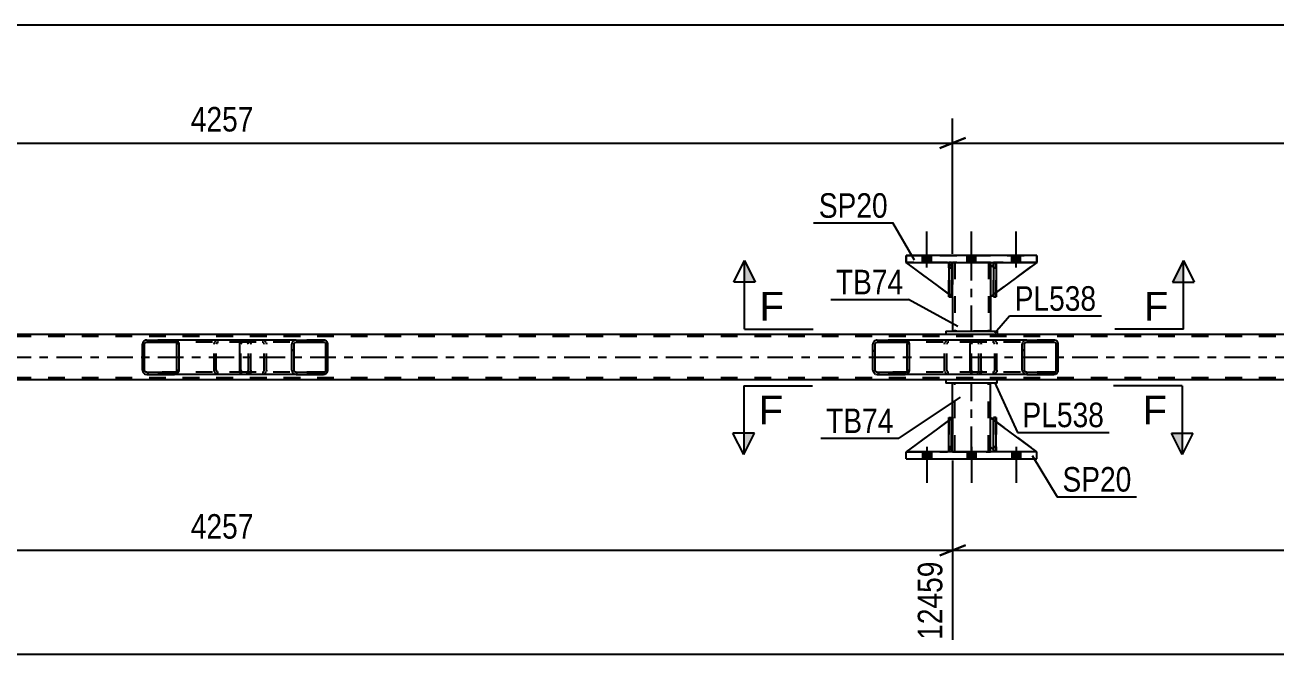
# Model space of a CAD drawing. Header units: millimetres. Extents: x 0 to 1766, y 0 to 560.
# Drawn here: x 1475.1 to 1620.8, y 156.7 to 230 of the extents above; entities that cross this region are included whole.
import ezdxf

# ---------------------------------------------------------------- set-up
doc = ezdxf.new("R2010")
doc.units = ezdxf.units.MM
doc.linetypes.add('DXK_LINE_DOT2', pattern=[3.9198, 1.9599, -1.9599])
doc.linetypes.add('DXK_LINE_DOT3', pattern=[5.9187, 2.979, -0.9799, 0.9799, -0.9799])
doc.styles.add('Arial', font='ARIAL.TTF', dxfattribs={"height": 0.2})
doc.styles.add('Arial Narrow', font='ARIALN.TTF', dxfattribs={"height": 0.2})

# ---------------------------------------------------------------- blocks, each defined once
blk = doc.blocks.new('Part-814172123-2968 - 2859')
at = {"color": 2, "linetype": 'Continuous'}
for p, q in [((1587.96, 180.22), (1587.96, 184.22)), ((1587.96, 184.22), (1588.28, 184.22)), ((1588.28, 180.22), (1588.28, 184.22)), ((1587.96, 180.22), (1587.96, 180.22)), ((1588.28, 180.22), (1587.96, 180.22))]:
    blk.add_line(p, q, dxfattribs=at)
at = {"color": 7, "linetype": 'DXK_LINE_DOT2'}
for p, q in [((1587.96, 184.22), (1587.96, 180.82)), ((1588.28, 180.82), (1588.28, 184.22)), ((1587.96, 180.82), (1587.96, 180.22)), ((1587.96, 180.82), (1588.28, 180.82)), ((1588.28, 180.22), (1588.28, 180.82)), ((1588.28, 180.22), (1588.28, 180.22))]:
    blk.add_line(p, q, dxfattribs=at)
blk = doc.blocks.new('Part-814172123-2977 - 2859')
at = {"color": 7, "linetype": 'DXK_LINE_DOT2'}
for p, q in [((1587.6, 180.82), (1587.6, 184.22)), ((1587.6, 184.22), (1593, 180.22)), ((1588.2, 180.22), (1587.6, 180.82)), ((1593, 180.22), (1588.2, 180.22))]:
    blk.add_line(p, q, dxfattribs=at)
blk = doc.blocks.new('Bolt-814172123-2898 - 2859')
at = {"linetype": 'Continuous'}
for points in [[(1580.72, 180.22), (1579.68, 180.22), (1579.68, 179.42), (1580.72, 179.42)], [(1580.72, 180.22), (1579.68, 180.22), (1579.68, 179.42), (1580.72, 179.42)], [(1580.72, 180.22), (1579.68, 180.22), (1579.68, 179.42), (1580.72, 179.42)], [(1585.92, 180.22), (1584.88, 180.22), (1584.88, 179.42), (1585.92, 179.42)], [(1585.92, 180.22), (1584.88, 180.22), (1584.88, 179.42), (1585.92, 179.42)], [(1591.12, 180.22), (1590.08, 180.22), (1590.08, 179.42), (1591.12, 179.42)], [(1591.12, 180.22), (1590.08, 180.22), (1590.08, 179.42), (1591.12, 179.42)], [(1591.12, 180.22), (1590.08, 180.22), (1590.08, 179.42), (1591.12, 179.42)]]:
    blk.add_hatch(color=1, dxfattribs=at).paths.add_polyline_path(points)
at = {"color": 1, "linetype": 'Continuous'}
for p, q in [((1580.2, 180.82), (1580.2, 176.62)), ((1580.2, 180.82), (1580.2, 176.62)), ((1580.2, 180.82), (1580.2, 176.62)), ((1585.4, 180.82), (1585.4, 176.62)), ((1585.4, 180.82), (1585.4, 176.62)), ((1590.6, 180.82), (1590.6, 176.62)), ((1590.6, 180.82), (1590.6, 176.62)), ((1590.6, 180.82), (1590.6, 176.62)), ((1579.68, 180.22), (1579.68, 179.42)), ((1579.68, 180.22), (1579.68, 179.42)), ((1579.68, 180.22), (1579.68, 179.42)), ((1580.72, 180.22), (1580.72, 179.42)), ((1580.72, 180.22), (1580.72, 179.42)), ((1580.72, 180.22), (1580.72, 179.42)), ((1584.88, 180.22), (1584.88, 179.42)), ((1584.88, 180.22), (1584.88, 179.42)), ((1585.92, 180.22), (1585.92, 179.42)), ((1585.92, 180.22), (1585.92, 179.42)), ((1590.08, 180.22), (1590.08, 179.42)), ((1590.08, 180.22), (1590.08, 179.42)), ((1590.08, 180.22), (1590.08, 179.42)), ((1591.12, 180.22), (1591.12, 179.42)), ((1591.12, 180.22), (1591.12, 179.42)), ((1591.12, 180.22), (1591.12, 179.42))]:
    blk.add_line(p, q, dxfattribs=at)
blk = doc.blocks.new('Bolt-814172123-2899 - 2859')
at = {"linetype": 'Continuous'}
for points in [[(1579.68, 202.31), (1580.72, 202.31), (1580.72, 203.11), (1579.68, 203.11)], [(1579.68, 202.31), (1580.72, 202.31), (1580.72, 203.11), (1579.68, 203.11)], [(1579.68, 202.31), (1580.72, 202.31), (1580.72, 203.11), (1579.68, 203.11)], [(1584.88, 202.31), (1585.92, 202.31), (1585.92, 203.11), (1584.88, 203.11)], [(1584.88, 202.31), (1585.92, 202.31), (1585.92, 203.11), (1584.88, 203.11)], [(1590.08, 202.31), (1591.12, 202.31), (1591.12, 203.11), (1590.08, 203.11)], [(1590.08, 202.31), (1591.12, 202.31), (1591.12, 203.11), (1590.08, 203.11)], [(1590.08, 202.31), (1591.12, 202.31), (1591.12, 203.11), (1590.08, 203.11)]]:
    blk.add_hatch(color=1, dxfattribs=at).paths.add_polyline_path(points)
at = {"color": 1, "linetype": 'Continuous'}
for p, q in [((1580.2, 201.71), (1580.2, 205.91)), ((1580.2, 201.71), (1580.2, 205.91)), ((1580.2, 201.71), (1580.2, 205.91)), ((1585.4, 201.71), (1585.4, 205.91)), ((1585.4, 201.71), (1585.4, 205.91)), ((1590.6, 201.71), (1590.6, 205.91)), ((1590.6, 201.71), (1590.6, 205.91)), ((1590.6, 201.71), (1590.6, 205.91)), ((1579.68, 202.31), (1579.68, 203.11)), ((1579.68, 202.31), (1579.68, 203.11)), ((1579.68, 202.31), (1579.68, 203.11)), ((1580.72, 202.31), (1580.72, 203.11)), ((1580.72, 202.31), (1580.72, 203.11)), ((1580.72, 202.31), (1580.72, 203.11)), ((1584.88, 202.31), (1584.88, 203.11)), ((1584.88, 202.31), (1584.88, 203.11)), ((1585.92, 202.31), (1585.92, 203.11)), ((1585.92, 202.31), (1585.92, 203.11)), ((1590.08, 202.31), (1590.08, 203.11)), ((1590.08, 202.31), (1590.08, 203.11)), ((1590.08, 202.31), (1590.08, 203.11)), ((1591.12, 202.31), (1591.12, 203.11)), ((1591.12, 202.31), (1591.12, 203.11)), ((1591.12, 202.31), (1591.12, 203.11))]:
    blk.add_line(p, q, dxfattribs=at)
blk = doc.blocks.new('Part-814172123-2994 - 2859')
at = {"color": 7, "linetype": 'DXK_LINE_DOT2'}
for p, q in [((1587.96, 201.7), (1587.96, 202.3)), ((1587.96, 202.3), (1587.96, 202.3)), ((1587.96, 202.3), (1587.96, 198.3)), ((1588.28, 202.3), (1587.96, 202.3)), ((1587.96, 198.3), (1587.96, 201.7)), ((1587.96, 201.7), (1588.28, 201.7)), ((1588.28, 201.7), (1588.28, 202.3)), ((1588.28, 198.3), (1588.28, 202.3)), ((1588.28, 201.7), (1588.28, 198.3)), ((1587.96, 198.3), (1588.28, 198.3))]:
    blk.add_line(p, q, dxfattribs=at)
blk = doc.blocks.new('Part-814172123-2999 - 2859')
at = {"color": 7, "linetype": 'DXK_LINE_DOT2'}
for p, q in [((1577.8, 202.3), (1582.6, 202.31)), ((1583.2, 198.31), (1577.8, 202.3)), ((1582.6, 202.31), (1583.2, 201.71)), ((1583.2, 201.71), (1582.6, 202.31)), ((1583.2, 201.71), (1583.2, 198.31)), ((1583.2, 201.71), (1583.2, 201.71)), ((1583.2, 201.71), (1583.2, 198.31))]:
    blk.add_line(p, q, dxfattribs=at)
blk = doc.blocks.new('Part-814172123-3009 - 2859')
at = {"color": 7, "linetype": 'DXK_LINE_DOT2'}
for p, q in [((1582.76, 184.22), (1583.08, 184.22)), ((1582.76, 180.82), (1582.76, 184.22)), ((1582.76, 184.22), (1582.76, 180.22)), ((1583.08, 184.22), (1583.08, 180.82)), ((1583.08, 180.22), (1583.08, 184.13)), ((1583.08, 180.82), (1582.76, 180.82)), ((1582.76, 180.22), (1582.76, 180.82)), ((1583.08, 180.82), (1583.08, 180.22)), ((1583.08, 180.22), (1582.76, 180.22)), ((1583.08, 180.22), (1583.08, 180.22))]:
    blk.add_line(p, q, dxfattribs=at)
blk = doc.blocks.new('Part-814172123-2948 - 2859')
at = {"color": 2, "linetype": 'Continuous'}
for p, q in [((1587.6, 180.82), (1587.6, 184.22)), ((1587.96, 183.96), (1587.6, 184.22)), ((1593, 180.22), (1588.28, 183.73)), ((1587.96, 180.47), (1587.6, 180.82))]:
    blk.add_line(p, q, dxfattribs=at)
at = {"color": 7, "linetype": 'DXK_LINE_DOT2'}
for p, q in [((1588.28, 183.73), (1587.96, 183.96)), ((1588.2, 180.22), (1587.96, 180.47)), ((1593, 180.22), (1588.2, 180.22)), ((1593, 180.22), (1593, 180.22)), ((1593, 180.22), (1593, 180.22))]:
    blk.add_line(p, q, dxfattribs=at)
blk = doc.blocks.new('Part-814172123-2953 - 2859')
at = {"color": 2, "linetype": 'Continuous'}
for p, q in [((1577.8, 179.42), (1577.8, 180.22)), ((1593, 180.22), (1577.8, 180.22)), ((1577.8, 179.42), (1593, 179.42)), ((1593, 179.42), (1593, 180.22))]:
    blk.add_line(p, q, dxfattribs=at)
at = {"color": 7, "linetype": 'DXK_LINE_DOT2'}
for p, q in [((1577.8, 179.42), (1577.8, 180.22)), ((1593, 179.42), (1593, 180.22))]:
    blk.add_line(p, q, dxfattribs=at)
blk = doc.blocks.new('Part-814172123-2958 - 2859')
at = {"color": 2, "linetype": 'Continuous'}
for p, q in [((1593, 203.11), (1577.8, 203.11)), ((1577.8, 203.11), (1577.8, 202.31)), ((1577.8, 203.11), (1577.8, 203.11)), ((1593, 202.31), (1593, 203.11)), ((1593, 203.11), (1593, 203.11)), ((1577.8, 202.31), (1593, 202.31)), ((1577.8, 202.31), (1577.8, 202.31)), ((1593, 202.31), (1593, 202.31))]:
    blk.add_line(p, q, dxfattribs=at)
at = {"color": 7, "linetype": 'DXK_LINE_DOT2'}
for p, q in [((1577.8, 203.11), (1593, 203.11)), ((1577.8, 202.31), (1577.8, 203.11)), ((1593, 203.11), (1593, 202.31)), ((1577.8, 202.31), (1593, 202.31))]:
    blk.add_line(p, q, dxfattribs=at)
blk = doc.blocks.new('Part-814172123-2965 - 2859')
at = {"color": 2, "linetype": 'Continuous'}
for p, q in [((1679.65, 193.9), (1105.87, 193.9)), ((1582.4, 188.62), (1418.13, 188.62)), ((1679.65, 188.62), (1588.4, 188.62))]:
    blk.add_line(p, q, dxfattribs=at)
at = {"color": 7, "linetype": 'DXK_LINE_DOT2'}
for p, q in [((1679.65, 193.66), (1105.87, 193.66)), ((1679.65, 188.86), (1105.87, 188.86)), ((1588.4, 188.62), (1582.4, 188.62))]:
    blk.add_line(p, q, dxfattribs=at)
at = {"color": 7, "linetype": 'DXK_LINE_DOT3'}
blk.add_line((1105.87, 191.26), (1679.65, 191.26), dxfattribs=at)
blk = doc.blocks.new('Part-814172123-2966 - 2859')
at = {"color": 7, "linetype": 'DXK_LINE_DOT2'}
for p, q in [((1588.28, 184.22), (1587.96, 184.22)), ((1587.96, 180.82), (1587.96, 184.22)), ((1587.96, 184.22), (1587.96, 180.22)), ((1588.28, 184.22), (1588.28, 180.82)), ((1588.28, 180.22), (1588.28, 184.22)), ((1588.28, 180.82), (1587.96, 180.82)), ((1587.96, 180.22), (1587.96, 180.82)), ((1588.28, 180.82), (1588.28, 180.22)), ((1588.28, 180.22), (1587.96, 180.22)), ((1588.28, 180.22), (1588.28, 180.22))]:
    blk.add_line(p, q, dxfattribs=at)
blk = doc.blocks.new('Part-814172123-2967 - 2859')
at = {"color": 2, "linetype": 'Continuous'}
for p, q in [((1582.76, 180.22), (1582.76, 184.22)), ((1582.76, 184.22), (1583.08, 184.22)), ((1583.08, 180.22), (1583.08, 184.22)), ((1582.76, 180.22), (1582.76, 180.22)), ((1583.08, 180.22), (1582.76, 180.22))]:
    blk.add_line(p, q, dxfattribs=at)
at = {"color": 7, "linetype": 'DXK_LINE_DOT2'}
for p, q in [((1582.76, 184.22), (1582.76, 180.82)), ((1583.08, 180.82), (1583.08, 184.22)), ((1582.76, 180.82), (1582.76, 180.22)), ((1582.76, 180.82), (1583.08, 180.82)), ((1583.08, 180.22), (1583.08, 180.82)), ((1583.08, 180.22), (1583.08, 180.22))]:
    blk.add_line(p, q, dxfattribs=at)
blk = doc.blocks.new('Part-814172123-2971 - 2859')
at = {"color": 7, "linetype": 'DXK_LINE_DOT2'}
for p, q in [((1583.2, 184.22), (1577.8, 180.22)), ((1583.2, 180.82), (1583.2, 184.22)), ((1583.2, 184.22), (1583.2, 180.82)), ((1582.6, 180.22), (1583.2, 180.82)), ((1583.2, 180.82), (1582.6, 180.22)), ((1583.2, 180.82), (1583.2, 180.82)), ((1577.8, 180.22), (1582.6, 180.22))]:
    blk.add_line(p, q, dxfattribs=at)
blk = doc.blocks.new('Part-814172123-2974 - 2859')
at = {"color": 2, "linetype": 'Continuous'}
for p, q in [((1582.76, 183.89), (1577.8, 180.22)), ((1583.2, 184.22), (1583.08, 184.13)), ((1583.2, 180.82), (1583.2, 184.22)), ((1583.2, 180.82), (1583.08, 180.7)), ((1583.2, 180.82), (1583.2, 180.82)), ((1582.76, 180.38), (1582.6, 180.22))]:
    blk.add_line(p, q, dxfattribs=at)
at = {"color": 7, "linetype": 'DXK_LINE_DOT2'}
for p, q in [((1583.08, 184.13), (1582.76, 183.89)), ((1583.2, 180.82), (1583.2, 184.22)), ((1583.2, 180.82), (1582.6, 180.22)), ((1583.08, 180.7), (1582.76, 180.38)), ((1577.8, 180.22), (1582.6, 180.22))]:
    blk.add_line(p, q, dxfattribs=at)
blk = doc.blocks.new('Part-814172123-2982 - 2859')
at = {"color": 2, "linetype": 'Continuous'}
for p, q in [((1582.4, 194.3), (1588.4, 194.3)), ((1582.4, 194.3), (1582.4, 193.9)), ((1588.4, 193.9), (1582.4, 193.9)), ((1588.4, 194.3), (1588.4, 193.9))]:
    blk.add_line(p, q, dxfattribs=at)
blk = doc.blocks.new('Part-814172123-2987 - 2859')
at = {"color": 2, "linetype": 'Continuous'}
for p, q in [((1588.4, 188.62), (1582.4, 188.62)), ((1582.4, 188.62), (1582.4, 188.22)), ((1588.4, 188.22), (1582.4, 188.22)), ((1588.4, 188.22), (1588.4, 188.62))]:
    blk.add_line(p, q, dxfattribs=at)
blk = doc.blocks.new('Part-814172123-2992 - 2859')
at = {"color": 2, "linetype": 'Continuous'}
for p, q in [((1583.2, 184.22), (1583.2, 188.22)), ((1587.6, 184.22), (1587.6, 188.22)), ((1583.2, 180.22), (1583.2, 180.82)), ((1587.6, 180.22), (1587.6, 180.82))]:
    blk.add_line(p, q, dxfattribs=at)
at = {"color": 7, "linetype": 'DXK_LINE_DOT2'}
for p, q in [((1587.6, 188.22), (1583.2, 188.22)), ((1583.44, 180.22), (1583.44, 188.22)), ((1587.36, 180.22), (1587.36, 188.22)), ((1583.2, 180.82), (1583.2, 184.22)), ((1587.6, 180.82), (1587.6, 184.22)), ((1583.2, 180.22), (1587.6, 180.22))]:
    blk.add_line(p, q, dxfattribs=at)
at = {"color": 7, "linetype": 'DXK_LINE_DOT3'}
blk.add_line((1585.4, 180.22), (1585.4, 188.22), dxfattribs=at)
blk = doc.blocks.new('Part-814172123-2993 - 2859')
at = {"color": 7, "linetype": 'DXK_LINE_DOT2'}
for p, q in [((1582.76, 201.7), (1582.76, 202.3)), ((1582.76, 202.3), (1582.76, 202.3)), ((1582.76, 202.3), (1582.76, 198.3)), ((1583.08, 202.3), (1582.76, 202.3)), ((1582.76, 198.3), (1582.76, 201.7)), ((1582.76, 201.7), (1583.08, 201.7)), ((1583.08, 201.7), (1583.08, 202.3)), ((1583.08, 198.3), (1583.08, 202.3)), ((1583.08, 201.7), (1583.08, 198.3)), ((1582.76, 198.3), (1583.08, 198.3))]:
    blk.add_line(p, q, dxfattribs=at)
blk = doc.blocks.new('Part-814172123-2995 - 2859')
at = {"color": 2, "linetype": 'Continuous'}
for p, q in [((1583.08, 202.3), (1582.76, 202.3)), ((1582.76, 202.3), (1582.76, 198.3)), ((1583.08, 202.3), (1583.08, 202.3)), ((1583.08, 202.3), (1583.08, 198.3)), ((1583.08, 198.3), (1582.76, 198.3))]:
    blk.add_line(p, q, dxfattribs=at)
at = {"color": 7, "linetype": 'DXK_LINE_DOT2'}
for p, q in [((1582.76, 201.7), (1582.76, 202.3)), ((1583.08, 201.7), (1582.76, 201.7)), ((1582.76, 201.7), (1582.76, 198.3)), ((1583.08, 201.7), (1583.08, 202.3)), ((1583.08, 202.3), (1583.08, 202.3)), ((1583.08, 198.3), (1583.08, 201.7))]:
    blk.add_line(p, q, dxfattribs=at)
blk = doc.blocks.new('Part-814172123-2996 - 2859')
at = {"color": 2, "linetype": 'Continuous'}
for p, q in [((1588.28, 202.3), (1587.96, 202.3)), ((1587.96, 202.3), (1587.96, 198.3)), ((1588.28, 202.3), (1588.28, 202.3)), ((1588.28, 202.3), (1588.28, 198.3)), ((1588.28, 198.3), (1587.96, 198.3))]:
    blk.add_line(p, q, dxfattribs=at)
at = {"color": 7, "linetype": 'DXK_LINE_DOT2'}
for p, q in [((1587.96, 201.7), (1587.96, 202.3)), ((1588.28, 201.7), (1587.96, 201.7)), ((1587.96, 201.7), (1587.96, 198.3)), ((1588.28, 201.7), (1588.28, 202.3)), ((1588.28, 202.3), (1588.28, 202.3)), ((1588.28, 198.3), (1588.28, 201.7))]:
    blk.add_line(p, q, dxfattribs=at)
blk = doc.blocks.new('Part-814172123-3002 - 2859')
at = {"color": 7, "linetype": 'DXK_LINE_DOT2'}
for p, q in [((1582.6, 202.31), (1577.8, 202.3)), ((1582.6, 202.31), (1583.2, 201.71)), ((1583.08, 201.83), (1582.76, 202.15)), ((1583.2, 201.71), (1583.2, 198.31)), ((1583.08, 198.4), (1582.76, 198.64))]:
    blk.add_line(p, q, dxfattribs=at)
at = {"color": 2, "linetype": 'Continuous'}
for p, q in [((1582.76, 198.64), (1577.8, 202.3)), ((1582.76, 202.15), (1582.6, 202.31)), ((1583.2, 201.71), (1583.08, 201.83)), ((1583.2, 201.71), (1583.2, 201.71)), ((1583.2, 198.31), (1583.2, 201.71)), ((1583.08, 198.4), (1583.2, 198.31)), ((1583.2, 198.31), (1583.2, 198.31))]:
    blk.add_line(p, q, dxfattribs=at)
blk = doc.blocks.new('Part-814172123-3005 - 2859')
at = {"color": 7, "linetype": 'DXK_LINE_DOT2'}
for p, q in [((1588.2, 202.31), (1587.6, 201.71)), ((1587.6, 198.31), (1593, 202.31)), ((1587.6, 201.71), (1587.6, 198.31)), ((1593, 202.31), (1588.2, 202.31))]:
    blk.add_line(p, q, dxfattribs=at)
blk = doc.blocks.new('Part-814172123-3008 - 2859')
at = {"color": 2, "linetype": 'Continuous'}
for p, q in [((1587.96, 202.06), (1587.6, 201.71)), ((1587.6, 201.71), (1587.6, 198.31)), ((1593, 202.31), (1588.28, 198.8)), ((1587.96, 198.57), (1587.6, 198.31))]:
    blk.add_line(p, q, dxfattribs=at)
at = {"color": 7, "linetype": 'DXK_LINE_DOT2'}
for p, q in [((1588.2, 202.31), (1587.96, 202.06)), ((1593, 202.31), (1588.2, 202.31)), ((1588.28, 198.8), (1587.96, 198.57))]:
    blk.add_line(p, q, dxfattribs=at)
blk = doc.blocks.new('Part-814172123-3042 - 2859')
at = {"linetype": 'Continuous'}
h = blk.add_hatch(dxfattribs=at)
h.set_pattern_fill('', scale=0.7, style=0, pattern_type=0)
h.set_pattern_definition([(45, (1595.4761, 192.9664), (-1.57154, 1.57154), [])])
h.paths.add_polyline_path([(1595.51, 192.78), (1595.48, 192.97), (1595.37, 193.12), (1595.2, 193.23), (1595.01, 193.26), (1591.83, 193.26), (1591.63, 193.23), (1591.47, 193.12), (1591.36, 192.97), (1591.32, 192.78), (1591.32, 189.74), (1591.36, 189.56), (1591.47, 189.4), (1591.63, 189.3), (1591.83, 189.26), (1595.01, 189.26), (1595.2, 189.3), (1595.37, 189.4), (1595.48, 189.56), (1595.51, 189.74)])
h.paths.add_polyline_path([(1595.24, 189.65), (1595.19, 189.57), (1595.11, 189.52), (1595.01, 189.5), (1591.83, 189.5), (1591.73, 189.52), (1591.65, 189.57), (1591.6, 189.65), (1591.58, 189.74), (1591.58, 192.78), (1591.6, 192.87), (1591.65, 192.95), (1591.73, 193), (1591.83, 193.02), (1595.01, 193.02), (1595.11, 193), (1595.19, 192.95), (1595.24, 192.87), (1595.26, 192.78), (1595.26, 189.74)])
at = {"color": 2, "linetype": 'Continuous'}
for p, q in [((1585.26, 192.78), (1585.28, 192.97)), ((1585.26, 189.74), (1585.26, 192.78)), ((1585.28, 192.97), (1585.34, 193.12)), ((1585.34, 193.12), (1585.42, 193.23)), ((1585.42, 193.23), (1585.53, 193.26)), ((1591.83, 193.26), (1585.53, 193.26)), ((1591.36, 192.97), (1591.32, 192.78)), ((1591.32, 189.74), (1591.32, 192.78)), ((1591.58, 192.78), (1591.6, 192.87)), ((1591.58, 189.74), (1591.58, 192.78)), ((1591.6, 192.87), (1591.65, 192.95)), ((1591.83, 193.26), (1591.63, 193.23)), ((1591.65, 192.95), (1591.73, 193)), ((1591.73, 193), (1591.83, 193.02)), ((1591.83, 193.26), (1595.01, 193.26)), ((1591.83, 193.02), (1595.01, 193.02)), ((1595.2, 193.23), (1595.01, 193.26)), ((1595.01, 193.02), (1595.11, 193)), ((1595.11, 193), (1595.19, 192.95)), ((1595.19, 192.95), (1595.24, 192.87)), ((1595.24, 192.87), (1595.26, 192.78)), ((1595.26, 189.74), (1595.26, 192.78)), ((1595.51, 192.78), (1595.48, 192.97)), ((1595.51, 189.74), (1595.51, 192.78)), ((1585.28, 189.56), (1585.26, 189.74)), ((1585.34, 189.4), (1585.28, 189.56)), ((1585.42, 189.3), (1585.34, 189.4)), ((1591.32, 189.74), (1591.36, 189.56)), ((1591.6, 189.65), (1591.58, 189.74)), ((1591.65, 189.57), (1591.6, 189.65)), ((1591.73, 189.52), (1591.65, 189.57)), ((1591.83, 189.5), (1591.73, 189.52)), ((1591.83, 189.5), (1595.01, 189.5)), ((1595.11, 189.52), (1595.01, 189.5)), ((1595.19, 189.57), (1595.11, 189.52)), ((1595.24, 189.65), (1595.19, 189.57)), ((1595.26, 189.74), (1595.24, 189.65)), ((1595.48, 189.56), (1595.51, 189.74)), ((1585.53, 189.26), (1585.42, 189.3)), ((1591.83, 189.26), (1585.53, 189.26)), ((1591.63, 189.3), (1591.83, 189.26)), ((1591.83, 189.26), (1595.01, 189.26)), ((1595.01, 189.26), (1595.2, 189.3))]:
    blk.add_line(p, q, dxfattribs=at)
at = {"color": 7, "linetype": 'DXK_LINE_DOT2'}
for p, q in [((1585.4, 192.87), (1585.39, 192.78)), ((1585.39, 189.74), (1585.39, 192.78)), ((1585.43, 192.95), (1585.4, 192.87)), ((1585.48, 193), (1585.43, 192.95)), ((1585.53, 193.02), (1585.48, 193)), ((1595.01, 193.02), (1585.53, 193.02)), ((1586.52, 193.02), (1586.52, 193.26)), ((1587.86, 193.26), (1588.05, 193.23)), ((1587.96, 193), (1587.86, 193.02)), ((1588.04, 192.95), (1587.96, 193)), ((1588.09, 192.87), (1588.04, 192.95)), ((1588.11, 192.78), (1588.09, 192.87)), ((1588.11, 189.74), (1588.11, 192.78)), ((1588.33, 192.97), (1588.36, 192.78)), ((1588.36, 189.74), (1588.36, 192.78)), ((1595.01, 193.26), (1591.83, 193.26)), ((1585.39, 189.74), (1585.4, 189.65)), ((1585.4, 189.65), (1585.43, 189.57)), ((1585.43, 189.57), (1585.48, 189.52)), ((1585.48, 189.52), (1585.53, 189.5)), ((1595.01, 189.5), (1585.53, 189.5)), ((1586.52, 189.26), (1586.52, 189.5)), ((1587.86, 189.5), (1587.96, 189.52)), ((1587.96, 189.52), (1588.04, 189.57)), ((1588.04, 189.57), (1588.09, 189.65)), ((1588.09, 189.65), (1588.11, 189.74)), ((1588.36, 189.74), (1588.33, 189.56)), ((1588.05, 189.3), (1587.86, 189.26)), ((1595.01, 189.26), (1591.83, 189.26))]:
    blk.add_line(p, q, dxfattribs=at)
for centre, start, end in [((1587.88, 192.77), 23.8494, 68.8059), ((1587.88, 189.76), 291.1941, 336.1506)]:
    blk.add_arc(centre, 0.492, start, end, dxfattribs=at)
at = {"color": 2, "linetype": 'Continuous'}
for centre, start, end in [((1591.81, 192.77), 111.1941, 156.1506), ((1595.03, 192.77), 23.8494, 68.8059), ((1591.81, 189.76), 203.8494, 248.8059), ((1595.03, 189.76), 291.1941, 336.1506)]:
    blk.add_arc(centre, 0.492, start, end, dxfattribs=at)
blk = doc.blocks.new('Part-814172123-3071 - 2859')
at = {"linetype": 'Continuous'}
h = blk.add_hatch(dxfattribs=at)
h.set_pattern_fill('', scale=0.7, style=0, pattern_type=0)
h.set_pattern_definition([(45, (1578.1311, 192.9664), (-1.57154, 1.57154), [])])
h.paths.add_polyline_path([(1578.17, 192.78), (1578.13, 192.97), (1578.02, 193.12), (1577.85, 193.23), (1577.66, 193.26), (1574.42, 193.26), (1574.23, 193.23), (1574.06, 193.12), (1573.95, 192.97), (1573.91, 192.78), (1573.91, 189.74), (1573.95, 189.56), (1574.06, 189.4), (1574.23, 189.3), (1574.42, 189.26), (1577.66, 189.26), (1577.85, 189.3), (1578.02, 189.4), (1578.13, 189.56), (1578.17, 189.74)])
h.paths.add_polyline_path([(1577.9, 189.65), (1577.84, 189.57), (1577.76, 189.52), (1577.66, 189.5), (1574.42, 189.5), (1574.33, 189.52), (1574.24, 189.57), (1574.19, 189.65), (1574.17, 189.74), (1574.17, 192.78), (1574.19, 192.87), (1574.24, 192.95), (1574.33, 193), (1574.42, 193.02), (1577.66, 193.02), (1577.76, 193), (1577.84, 192.95), (1577.9, 192.87), (1577.91, 192.78), (1577.91, 189.74)])
at = {"color": 2, "linetype": 'Continuous'}
for p, q in [((1573.95, 192.97), (1573.91, 192.78)), ((1573.91, 189.74), (1573.91, 192.78)), ((1574.17, 192.78), (1574.19, 192.87)), ((1574.17, 189.74), (1574.17, 192.78)), ((1574.19, 192.87), (1574.24, 192.95)), ((1574.42, 193.26), (1574.23, 193.23)), ((1574.24, 192.95), (1574.33, 193)), ((1574.33, 193), (1574.42, 193.02)), ((1574.42, 193.26), (1577.66, 193.26)), ((1574.42, 193.02), (1577.66, 193.02)), ((1585.53, 193.26), (1577.66, 193.26)), ((1577.85, 193.23), (1577.66, 193.26)), ((1577.66, 193.02), (1577.76, 193)), ((1577.76, 193), (1577.84, 192.95)), ((1577.84, 192.95), (1577.9, 192.87)), ((1577.9, 192.87), (1577.91, 192.78)), ((1577.91, 189.74), (1577.91, 192.78)), ((1578.17, 192.78), (1578.13, 192.97)), ((1578.17, 189.74), (1578.17, 192.78)), ((1573.91, 189.74), (1573.95, 189.56)), ((1574.19, 189.65), (1574.17, 189.74)), ((1574.24, 189.57), (1574.19, 189.65)), ((1574.33, 189.52), (1574.24, 189.57)), ((1574.42, 189.5), (1574.33, 189.52)), ((1574.42, 189.5), (1577.66, 189.5)), ((1577.76, 189.52), (1577.66, 189.5)), ((1577.84, 189.57), (1577.76, 189.52)), ((1577.9, 189.65), (1577.84, 189.57)), ((1577.91, 189.74), (1577.9, 189.65)), ((1578.13, 189.56), (1578.17, 189.74)), ((1574.23, 189.3), (1574.42, 189.26)), ((1574.42, 189.26), (1577.66, 189.26)), ((1577.66, 189.26), (1577.85, 189.3)), ((1585.53, 189.26), (1577.66, 189.26))]:
    blk.add_line(p, q, dxfattribs=at)
at = {"color": 7, "linetype": 'DXK_LINE_DOT2'}
for p, q in [((1577.66, 193.26), (1574.42, 193.26)), ((1586.01, 193.02), (1574.42, 193.02)), ((1582.26, 192.78), (1582.3, 192.97)), ((1582.26, 189.74), (1582.26, 192.78)), ((1582.54, 192.87), (1582.52, 192.78)), ((1582.52, 189.74), (1582.52, 192.78)), ((1582.59, 192.95), (1582.54, 192.87)), ((1582.58, 193.23), (1582.77, 193.26)), ((1582.68, 193), (1582.59, 192.95)), ((1582.77, 193.02), (1582.68, 193)), ((1586.01, 193.26), (1582.77, 193.26)), ((1586.01, 193.26), (1586.2, 193.23)), ((1586.11, 193), (1586.01, 193.02)), ((1586.19, 192.95), (1586.11, 193)), ((1586.24, 192.87), (1586.19, 192.95)), ((1586.26, 192.78), (1586.24, 192.87)), ((1586.26, 189.74), (1586.26, 192.78)), ((1586.48, 192.97), (1586.52, 192.78)), ((1586.52, 189.74), (1586.52, 192.78)), ((1586.01, 189.5), (1574.42, 189.5)), ((1582.3, 189.56), (1582.26, 189.74)), ((1582.52, 189.74), (1582.54, 189.65)), ((1582.54, 189.65), (1582.59, 189.57)), ((1582.59, 189.57), (1582.68, 189.52)), ((1582.68, 189.52), (1582.77, 189.5)), ((1586.01, 189.5), (1586.11, 189.52)), ((1586.11, 189.52), (1586.19, 189.57)), ((1586.19, 189.57), (1586.24, 189.65)), ((1586.24, 189.65), (1586.26, 189.74)), ((1586.52, 189.74), (1586.48, 189.56)), ((1577.66, 189.26), (1574.42, 189.26)), ((1582.77, 189.26), (1582.58, 189.3)), ((1586.01, 189.26), (1582.77, 189.26)), ((1586.2, 189.3), (1586.01, 189.26))]:
    blk.add_line(p, q, dxfattribs=at)
at = {"color": 2, "linetype": 'Continuous'}
for centre, start, end in [((1574.4, 192.76), 110.7584, 155.6801), ((1577.68, 192.76), 24.32, 69.2417), ((1574.4, 189.76), 204.32, 249.2417), ((1577.68, 189.76), 290.7584, 335.6801)]:
    blk.add_arc(centre, 0.496, start, end, dxfattribs=at)
at = {"color": 7, "linetype": 'DXK_LINE_DOT2'}
for centre, start, end in [((1582.75, 192.76), 110.7584, 155.6801), ((1586.03, 192.76), 24.32, 69.2417), ((1582.75, 189.76), 204.32, 249.2417), ((1586.03, 189.76), 290.7584, 335.6801)]:
    blk.add_arc(centre, 0.496, start, end, dxfattribs=at)
blk = doc.blocks.new('Part-814172123-3072 - 2859')
at = {"linetype": 'Continuous'}
h = blk.add_hatch(dxfattribs=at)
h.set_pattern_fill('', scale=0.7, style=0, pattern_type=0)
h.set_pattern_definition([(45, (1510.342, 192.9664), (-1.57154, 1.57154), [])])
h.paths.add_polyline_path([(1510.38, 192.78), (1510.34, 192.97), (1510.23, 193.12), (1510.07, 193.23), (1509.88, 193.26), (1506.69, 193.26), (1506.5, 193.23), (1506.34, 193.12), (1506.23, 192.97), (1506.19, 192.78), (1506.19, 189.74), (1506.23, 189.56), (1506.34, 189.4), (1506.5, 189.3), (1506.69, 189.26), (1509.88, 189.26), (1510.07, 189.3), (1510.23, 189.4), (1510.34, 189.56), (1510.38, 189.74)])
h.paths.add_polyline_path([(1510.11, 189.65), (1510.06, 189.57), (1509.97, 189.52), (1509.88, 189.5), (1506.69, 189.5), (1506.6, 189.52), (1506.52, 189.57), (1506.46, 189.65), (1506.44, 189.74), (1506.44, 192.78), (1506.46, 192.87), (1506.52, 192.95), (1506.6, 193), (1506.69, 193.02), (1509.88, 193.02), (1509.97, 193), (1510.06, 192.95), (1510.11, 192.87), (1510.13, 192.78), (1510.13, 189.74)])
at = {"color": 2, "linetype": 'Continuous'}
for p, q in [((1500.12, 192.78), (1500.14, 192.97)), ((1500.12, 189.74), (1500.12, 192.78)), ((1500.14, 192.97), (1500.2, 193.12)), ((1500.2, 193.12), (1500.29, 193.23)), ((1500.29, 193.23), (1500.39, 193.26)), ((1506.69, 193.26), (1500.39, 193.26)), ((1506.23, 192.97), (1506.19, 192.78)), ((1506.19, 189.74), (1506.19, 192.78)), ((1506.44, 192.78), (1506.46, 192.87)), ((1506.44, 189.74), (1506.44, 192.78)), ((1506.46, 192.87), (1506.52, 192.95)), ((1506.69, 193.26), (1506.5, 193.23)), ((1506.52, 192.95), (1506.6, 193)), ((1506.6, 193), (1506.69, 193.02)), ((1506.69, 193.26), (1509.88, 193.26)), ((1506.69, 193.02), (1509.88, 193.02)), ((1510.07, 193.23), (1509.88, 193.26)), ((1509.88, 193.02), (1509.97, 193)), ((1509.97, 193), (1510.06, 192.95)), ((1510.06, 192.95), (1510.11, 192.87)), ((1510.11, 192.87), (1510.13, 192.78)), ((1510.13, 189.74), (1510.13, 192.78)), ((1510.38, 192.78), (1510.34, 192.97)), ((1510.38, 189.74), (1510.38, 192.78)), ((1500.14, 189.56), (1500.12, 189.74)), ((1500.2, 189.4), (1500.14, 189.56)), ((1500.29, 189.3), (1500.2, 189.4)), ((1506.19, 189.74), (1506.23, 189.56)), ((1506.46, 189.65), (1506.44, 189.74)), ((1506.52, 189.57), (1506.46, 189.65)), ((1506.6, 189.52), (1506.52, 189.57)), ((1506.69, 189.5), (1506.6, 189.52)), ((1506.69, 189.5), (1509.88, 189.5)), ((1509.97, 189.52), (1509.88, 189.5)), ((1510.06, 189.57), (1509.97, 189.52)), ((1510.11, 189.65), (1510.06, 189.57)), ((1510.13, 189.74), (1510.11, 189.65)), ((1510.34, 189.56), (1510.38, 189.74)), ((1500.39, 189.26), (1500.29, 189.3)), ((1506.69, 189.26), (1500.39, 189.26)), ((1506.5, 189.3), (1506.69, 189.26)), ((1506.69, 189.26), (1509.88, 189.26)), ((1509.88, 189.26), (1510.07, 189.3))]:
    blk.add_line(p, q, dxfattribs=at)
at = {"color": 7, "linetype": 'DXK_LINE_DOT2'}
for p, q in [((1500.27, 192.87), (1500.26, 192.78)), ((1500.26, 189.74), (1500.26, 192.78)), ((1500.3, 192.95), (1500.27, 192.87)), ((1500.34, 193), (1500.3, 192.95)), ((1500.39, 193.02), (1500.34, 193)), ((1509.88, 193.02), (1500.39, 193.02)), ((1501.39, 193.02), (1501.39, 193.26)), ((1502.73, 193.26), (1502.92, 193.23)), ((1502.82, 193), (1502.73, 193.02)), ((1502.9, 192.95), (1502.82, 193)), ((1502.96, 192.87), (1502.9, 192.95)), ((1502.98, 192.78), (1502.96, 192.87)), ((1502.98, 189.74), (1502.98, 192.78)), ((1503.19, 192.97), (1503.23, 192.78)), ((1503.23, 189.74), (1503.23, 192.78)), ((1509.88, 193.26), (1506.69, 193.26)), ((1500.26, 189.74), (1500.27, 189.65)), ((1500.27, 189.65), (1500.3, 189.57)), ((1500.3, 189.57), (1500.34, 189.52)), ((1500.34, 189.52), (1500.39, 189.5)), ((1509.88, 189.5), (1500.39, 189.5)), ((1501.39, 189.26), (1501.39, 189.5)), ((1502.73, 189.5), (1502.82, 189.52)), ((1502.82, 189.52), (1502.9, 189.57)), ((1502.9, 189.57), (1502.96, 189.65)), ((1502.96, 189.65), (1502.98, 189.74)), ((1503.23, 189.74), (1503.19, 189.56)), ((1502.92, 189.3), (1502.73, 189.26)), ((1509.88, 189.26), (1506.69, 189.26))]:
    blk.add_line(p, q, dxfattribs=at)
for centre, start, end in [((1502.74, 192.77), 23.8494, 68.8059), ((1502.74, 189.76), 291.1941, 336.1506)]:
    blk.add_arc(centre, 0.492, start, end, dxfattribs=at)
at = {"color": 2, "linetype": 'Continuous'}
for centre, start, end in [((1506.68, 192.77), 111.1941, 156.1506), ((1509.89, 192.77), 23.8494, 68.8059), ((1506.68, 189.76), 203.8494, 248.8059), ((1509.89, 189.76), 291.1941, 336.1506)]:
    blk.add_arc(centre, 0.492, start, end, dxfattribs=at)
blk = doc.blocks.new('Part-814172123-3073 - 2859')
at = {"linetype": 'Continuous'}
h = blk.add_hatch(dxfattribs=at)
h.set_pattern_fill('', scale=0.7, style=0, pattern_type=0)
h.set_pattern_definition([(45, (1492.997, 192.9664), (-1.57154, 1.57154), [])])
h.paths.add_polyline_path([(1493.04, 192.78), (1493, 192.97), (1492.89, 193.12), (1492.72, 193.23), (1492.52, 193.26), (1489.29, 193.26), (1489.09, 193.23), (1488.93, 193.12), (1488.82, 192.97), (1488.78, 192.78), (1488.78, 189.74), (1488.82, 189.56), (1488.93, 189.4), (1489.09, 189.3), (1489.29, 189.26), (1492.52, 189.26), (1492.72, 189.3), (1492.89, 189.4), (1493, 189.56), (1493.04, 189.74)])
h.paths.add_polyline_path([(1492.76, 189.65), (1492.71, 189.57), (1492.62, 189.52), (1492.52, 189.5), (1489.29, 189.5), (1489.19, 189.52), (1489.11, 189.57), (1489.05, 189.65), (1489.03, 189.74), (1489.03, 192.78), (1489.05, 192.87), (1489.11, 192.95), (1489.19, 193), (1489.29, 193.02), (1492.52, 193.02), (1492.62, 193), (1492.71, 192.95), (1492.76, 192.87), (1492.78, 192.78), (1492.78, 189.74)])
at = {"color": 2, "linetype": 'Continuous'}
for p, q in [((1488.82, 192.97), (1488.78, 192.78)), ((1488.78, 189.74), (1488.78, 192.78)), ((1489.03, 192.78), (1489.05, 192.87)), ((1489.03, 189.74), (1489.03, 192.78)), ((1489.05, 192.87), (1489.11, 192.95)), ((1489.29, 193.26), (1489.09, 193.23)), ((1489.11, 192.95), (1489.19, 193)), ((1489.19, 193), (1489.29, 193.02)), ((1489.29, 193.26), (1492.52, 193.26)), ((1489.29, 193.02), (1492.52, 193.02)), ((1500.39, 193.26), (1492.52, 193.26)), ((1492.72, 193.23), (1492.52, 193.26)), ((1492.52, 193.02), (1492.62, 193)), ((1492.62, 193), (1492.71, 192.95)), ((1492.71, 192.95), (1492.76, 192.87)), ((1492.76, 192.87), (1492.78, 192.78)), ((1492.78, 189.74), (1492.78, 192.78)), ((1493.04, 192.78), (1493, 192.97)), ((1493.04, 189.74), (1493.04, 192.78)), ((1488.78, 189.74), (1488.82, 189.56)), ((1489.05, 189.65), (1489.03, 189.74)), ((1489.11, 189.57), (1489.05, 189.65)), ((1489.19, 189.52), (1489.11, 189.57)), ((1489.29, 189.5), (1489.19, 189.52)), ((1489.29, 189.5), (1492.52, 189.5)), ((1492.62, 189.52), (1492.52, 189.5)), ((1492.71, 189.57), (1492.62, 189.52)), ((1492.76, 189.65), (1492.71, 189.57)), ((1492.78, 189.74), (1492.76, 189.65)), ((1493, 189.56), (1493.04, 189.74)), ((1489.09, 189.3), (1489.29, 189.26)), ((1489.29, 189.26), (1492.52, 189.26)), ((1492.52, 189.26), (1492.72, 189.3)), ((1500.39, 189.26), (1492.52, 189.26))]:
    blk.add_line(p, q, dxfattribs=at)
at = {"color": 7, "linetype": 'DXK_LINE_DOT2'}
for p, q in [((1492.52, 193.26), (1489.29, 193.26)), ((1500.87, 193.02), (1489.29, 193.02)), ((1497.13, 192.78), (1497.17, 192.97)), ((1497.13, 189.74), (1497.13, 192.78)), ((1497.4, 192.87), (1497.38, 192.78)), ((1497.38, 189.74), (1497.38, 192.78)), ((1497.46, 192.95), (1497.4, 192.87)), ((1497.44, 193.23), (1497.64, 193.26)), ((1497.46, 192.95), (1497.48, 192.97)), ((1497.48, 192.97), (1497.54, 193)), ((1497.54, 193), (1497.64, 193.02)), ((1500.87, 193.26), (1497.64, 193.26)), ((1500.87, 193.26), (1501.07, 193.23)), ((1500.97, 193), (1500.87, 193.02)), ((1501.05, 192.95), (1500.97, 193)), ((1501.11, 192.87), (1501.05, 192.95)), ((1501.13, 192.78), (1501.11, 192.87)), ((1501.13, 189.74), (1501.13, 192.78)), ((1501.35, 192.97), (1501.39, 192.78)), ((1501.39, 189.74), (1501.39, 192.78)), ((1500.87, 189.5), (1489.29, 189.5)), ((1497.17, 189.56), (1497.13, 189.74)), ((1497.38, 189.74), (1497.4, 189.65)), ((1497.4, 189.65), (1497.46, 189.57)), ((1497.46, 189.57), (1497.54, 189.52)), ((1497.54, 189.52), (1497.64, 189.5)), ((1500.87, 189.5), (1500.97, 189.52)), ((1500.97, 189.52), (1501.05, 189.57)), ((1501.05, 189.57), (1501.11, 189.65)), ((1501.11, 189.65), (1501.13, 189.74)), ((1501.39, 189.74), (1501.35, 189.56)), ((1492.52, 189.26), (1489.29, 189.26)), ((1497.64, 189.26), (1497.44, 189.3)), ((1500.87, 189.26), (1497.64, 189.26)), ((1501.07, 189.3), (1500.87, 189.26))]:
    blk.add_line(p, q, dxfattribs=at)
at = {"color": 2, "linetype": 'Continuous'}
for centre, start, end in [((1489.27, 192.76), 110.7584, 155.6801), ((1492.54, 192.76), 24.32, 69.2417), ((1489.27, 189.76), 204.32, 249.2417), ((1492.54, 189.76), 290.7584, 335.6801)]:
    blk.add_arc(centre, 0.496, start, end, dxfattribs=at)
at = {"color": 7, "linetype": 'DXK_LINE_DOT2'}
for centre, start, end in [((1497.62, 192.76), 110.7584, 155.6801), ((1500.89, 192.76), 24.32, 69.2417), ((1497.62, 189.76), 204.32, 249.2417), ((1500.89, 189.76), 290.7584, 335.6801)]:
    blk.add_arc(centre, 0.496, start, end, dxfattribs=at)
blk = doc.blocks.new('Part-814172123-3094 - 2859')
at = {"color": 2, "linetype": 'Continuous'}
for p, q in [((1583.2, 202.31), (1583.2, 201.7)), ((1587.6, 202.31), (1587.6, 201.7)), ((1583.2, 198.3), (1583.2, 194.3)), ((1587.6, 198.3), (1587.6, 194.3))]:
    blk.add_line(p, q, dxfattribs=at)
at = {"color": 7, "linetype": 'DXK_LINE_DOT2'}
for p, q in [((1587.6, 202.31), (1583.2, 202.31)), ((1583.2, 201.7), (1583.2, 198.3)), ((1583.44, 202.31), (1583.44, 194.3)), ((1587.36, 202.31), (1587.36, 194.3)), ((1587.6, 201.7), (1587.6, 198.3)), ((1587.6, 194.3), (1583.2, 194.3))]:
    blk.add_line(p, q, dxfattribs=at)
at = {"color": 7, "linetype": 'DXK_LINE_DOT3'}
blk.add_line((1585.4, 194.3), (1585.4, 202.31), dxfattribs=at)
blk = doc.blocks.new('StraightDimension-814172123-3292 - 2859')
at = {"color": 7, "linetype": 'Continuous'}
blk.add_line((1096.61, 156.65), (1688.91, 156.65), dxfattribs=at)
blk = doc.blocks.new('StraightDimension-814172123-3185 - 2859')
at = {"color": 7, "linetype": 'Continuous'}
for p, q in [((1583.2, 203.31), (1583.2, 219.08)), ((1688.27, 194.9), (1688.27, 219.08)), ((1584.7, 216.83), (1581.7, 215.63)), ((1583.2, 216.23), (1688.27, 216.23)), ((1686.77, 215.63), (1689.77, 216.83))]:
    blk.add_line(p, q, dxfattribs=at)
at = {"color": 0}
blk.add_wipeout([(1639.99, 216.98), (1639.99, 221.18), (1631.48, 221.18), (1631.48, 216.98)], dxfattribs=at)
at = {"color": 3, "style": 'Arial Narrow'}
blk.add_text('3739', height=2.863, dxfattribs=at).set_placement((1632.08, 217.58))
blk = doc.blocks.new('StraightDimension-814172123-3189 - 2859')
at = {"color": 7, "linetype": 'Continuous'}
for p, q in [((1583.2, 203.31), (1583.2, 219.08)), ((1412.93, 216.23), (1583.2, 216.23)), ((1581.7, 215.63), (1584.7, 216.83))]:
    blk.add_line(p, q, dxfattribs=at)
at = {"color": 0}
blk.add_wipeout([(1502.32, 216.98), (1502.32, 221.18), (1493.81, 221.18), (1493.81, 216.98)], dxfattribs=at)
at = {"color": 3, "style": 'Arial Narrow'}
blk.add_text('4257', height=2.863, dxfattribs=at).set_placement((1494.41, 217.58))
blk = doc.blocks.new('StraightDimension-814172123-3215 - 2859')
at = {"color": 7, "linetype": 'Continuous'}
for p, q in [((1583.2, 179.22), (1583.2, 158.31)), ((1581.7, 168.15), (1584.7, 169.35)), ((1412.93, 168.75), (1583.2, 168.75))]:
    blk.add_line(p, q, dxfattribs=at)
at = {"color": 0}
blk.add_wipeout([(1502.32, 169.5), (1502.32, 173.7), (1493.81, 173.7), (1493.81, 169.5)], dxfattribs=at)
at = {"color": 3, "style": 'Arial Narrow'}
blk.add_text('4257', height=2.863, dxfattribs=at).set_placement((1494.41, 170.1))
at = {"color": 0, "linetype": 'Continuous'}
blk.add_wipeout([(1582.6, 168.05), (1578.4, 168.05), (1578.4, 157.71), (1582.6, 157.71)], dxfattribs=at)
at = {"color": 3, "linetype": 'Continuous', "style": 'Arial Narrow'}
blk.add_text('12459', height=2.863, rotation=90.0002, dxfattribs=at).set_placement((1582, 158.31))
blk = doc.blocks.new('StraightDimension-814172123-3221 - 2859')
at = {"color": 7, "linetype": 'Continuous'}
for p, q in [((1688.27, 183.76), (1688.27, 158.31)), ((1583.2, 179.22), (1583.2, 158.31)), ((1584.7, 169.35), (1581.7, 168.15)), ((1686.77, 168.15), (1689.77, 169.35)), ((1583.2, 168.75), (1688.27, 168.75))]:
    blk.add_line(p, q, dxfattribs=at)
at = {"color": 0}
blk.add_wipeout([(1639.99, 169.5), (1639.99, 173.7), (1631.48, 173.7), (1631.48, 169.5)], dxfattribs=at)
at = {"color": 3, "style": 'Arial Narrow'}
blk.add_text('3739', height=2.863, dxfattribs=at).set_placement((1632.08, 170.1))
at = {"color": 0, "linetype": 'Continuous'}
blk.add_wipeout([(1687.67, 168.05), (1683.47, 168.05), (1683.47, 157.71), (1687.67, 157.71)], dxfattribs=at)
at = {"color": 3, "linetype": 'Continuous', "style": 'Arial Narrow'}
blk.add_text('16198', height=2.863, rotation=90.0002, dxfattribs=at).set_placement((1687.07, 158.31))
blk = doc.blocks.new('StraightDimension-814172123-3239 - 2859')
at = {"color": 7, "linetype": 'Continuous'}
blk.add_line((1097.25, 230), (1688.27, 230), dxfattribs=at)
blk = doc.blocks.new('Mark-814172123-2949 - 2859')
at = {"color": 0}
blk.add_wipeout([(1604.04, 175.59), (1604.04, 178.59), (1596, 178.59), (1596, 175.59)], dxfattribs=at)
blk.add_wipeout([(1604.04, 175.59), (1604.04, 178.59), (1596, 178.59), (1596, 175.59)], dxfattribs=at)
at = {"color": 30, "linetype": 'Continuous'}
for p, q in [((1592.45, 179.81), (1595.4, 174.99)), ((1595.4, 174.99), (1604.64, 174.99))]:
    blk.add_line(p, q, dxfattribs=at)
at = {"color": 3, "style": 'Arial Narrow'}
blk.add_text('SP20', height=2.863, dxfattribs=at).set_placement((1596, 175.59))
blk = doc.blocks.new('Mark-814172123-2978 - 2859')
at = {"color": 0}
blk.add_wipeout([(1599.93, 196.68), (1599.93, 199.68), (1590.43, 199.68), (1590.43, 196.68)], dxfattribs=at)
blk.add_wipeout([(1599.93, 196.68), (1599.93, 199.68), (1590.43, 199.68), (1590.43, 196.68)], dxfattribs=at)
at = {"color": 30, "linetype": 'Continuous'}
for p, q in [((1588.12, 194.1), (1589.83, 196.08)), ((1589.83, 196.08), (1600.53, 196.08))]:
    blk.add_line(p, q, dxfattribs=at)
at = {"color": 3, "style": 'Arial Narrow'}
blk.add_text('PL538', height=2.863, dxfattribs=at).set_placement((1590.43, 196.68))
blk = doc.blocks.new('Mark-814172123-2954 - 2859')
at = {"color": 0}
blk.add_wipeout([(1575.64, 207.52), (1575.64, 210.52), (1567.6, 210.52), (1567.6, 207.52)], dxfattribs=at)
blk.add_wipeout([(1575.64, 207.52), (1575.64, 210.52), (1567.6, 210.52), (1567.6, 207.52)], dxfattribs=at)
at = {"color": 30, "linetype": 'Continuous'}
for p in [(1567, 206.92), (1578.74, 202.59)]:
    blk.add_line(p, (1576.24, 206.92), dxfattribs=at)
at = {"color": 3, "style": 'Arial Narrow'}
blk.add_text('SP20', height=2.863, dxfattribs=at).set_placement((1567.6, 207.52))
blk = doc.blocks.new('Mark-814172123-2983 - 2859')
at = {"color": 0}
blk.add_wipeout([(1600.85, 183.1), (1600.85, 186.1), (1591.34, 186.1), (1591.34, 183.1)], dxfattribs=at)
blk.add_wipeout([(1600.85, 183.1), (1600.85, 186.1), (1591.34, 186.1), (1591.34, 183.1)], dxfattribs=at)
at = {"color": 30, "linetype": 'Continuous'}
for p, q in [((1588.09, 188.36), (1590.74, 182.5)), ((1590.74, 182.5), (1601.45, 182.5))]:
    blk.add_line(p, q, dxfattribs=at)
at = {"color": 3, "style": 'Arial Narrow'}
blk.add_text('PL538', height=2.863, dxfattribs=at).set_placement((1591.34, 183.1))
blk = doc.blocks.new('Mark-814172123-2988 - 2859')
at = {"color": 0}
blk.add_wipeout([(1576.31, 182.41), (1576.31, 185.41), (1568.45, 185.41), (1568.45, 182.41)], dxfattribs=at)
blk.add_wipeout([(1576.31, 182.41), (1576.31, 185.41), (1568.45, 185.41), (1568.45, 182.41)], dxfattribs=at)
at = {"color": 30, "linetype": 'Continuous'}
for p in [(1584.09, 186.61), (1567.85, 181.81)]:
    blk.add_line(p, (1576.91, 181.81), dxfattribs=at)
at = {"color": 3, "style": 'Arial Narrow'}
blk.add_text('TB74', height=2.863, dxfattribs=at).set_placement((1568.45, 182.41))
blk = doc.blocks.new('Mark-814172123-3090 - 2859')
at = {"color": 0}
blk.add_wipeout([(1577.45, 198.59), (1577.45, 201.59), (1569.59, 201.59), (1569.59, 198.59)], dxfattribs=at)
blk.add_wipeout([(1577.45, 198.59), (1577.45, 201.59), (1569.59, 201.59), (1569.59, 198.59)], dxfattribs=at)
at = {"color": 30, "linetype": 'Continuous'}
for p in [(1568.99, 197.99), (1583.8, 194.86)]:
    blk.add_line(p, (1578.05, 197.99), dxfattribs=at)
at = {"color": 3, "style": 'Arial Narrow'}
blk.add_text('TB74', height=2.863, dxfattribs=at).set_placement((1569.59, 198.59))
blk = doc.blocks.new('SectionMark-814172123-3331 - 2859')
at = {"linetype": 'Continuous'}
for points in [[(1560.19, 200.03), (1558.94, 200.03), (1558.94, 202.53)], [(1610.09, 200.03), (1608.84, 200.03), (1610.09, 202.53)]]:
    blk.add_hatch(color=6, dxfattribs=at).paths.add_polyline_path(points)
at = {"color": 6, "linetype": 'Continuous'}
for p, q in [((1557.69, 200.03), (1558.94, 202.53)), ((1558.94, 194.53), (1558.94, 202.53)), ((1558.94, 202.53), (1560.19, 200.03)), ((1610.09, 202.53), (1608.84, 200.03)), ((1610.09, 194.53), (1610.09, 202.53)), ((1610.09, 202.53), (1611.34, 200.03)), ((1560.19, 200.03), (1557.69, 200.03)), ((1608.84, 200.03), (1611.34, 200.03)), ((1558.94, 194.53), (1566.94, 194.53)), ((1610.09, 194.53), (1602.09, 194.53))]:
    blk.add_line(p, q, dxfattribs=at)
at = {"color": 0, "linetype": 'Continuous'}
for points in [[(1563.54, 195.53), (1563.54, 199.03), (1560.69, 199.03), (1560.69, 195.53)], [(1608.34, 195.53), (1608.34, 199.03), (1605.49, 199.03), (1605.49, 195.53)]]:
    blk.add_wipeout(points, dxfattribs=at)
at = {"color": 3, "linetype": 'Continuous', "style": 'Arial'}
for p in [(1560.69, 195.53), (1605.49, 195.53)]:
    blk.add_text('F', height=3.34, dxfattribs=at).set_placement(p)
blk = doc.blocks.new('SectionMark-814172123-3333 - 2859')
at = {"linetype": 'Continuous'}
for points in [[(1558.85, 182.42), (1560.1, 182.42), (1558.85, 179.92)], [(1608.69, 182.42), (1609.94, 182.42), (1609.94, 179.92)]]:
    blk.add_hatch(color=6, dxfattribs=at).paths.add_polyline_path(points)
at = {"color": 6, "linetype": 'Continuous'}
for p, q in [((1558.85, 187.92), (1566.85, 187.92)), ((1558.85, 187.92), (1558.85, 179.92)), ((1609.94, 187.92), (1601.94, 187.92)), ((1609.94, 187.92), (1609.94, 179.92)), ((1558.85, 179.92), (1557.6, 182.42)), ((1560.1, 182.42), (1557.6, 182.42)), ((1558.85, 179.92), (1560.1, 182.42)), ((1608.69, 182.42), (1611.19, 182.42)), ((1609.94, 179.92), (1608.69, 182.42)), ((1611.19, 182.42), (1609.94, 179.92))]:
    blk.add_line(p, q, dxfattribs=at)
at = {"color": 0, "linetype": 'Continuous'}
for points in [[(1563.45, 183.42), (1563.45, 186.92), (1560.6, 186.92), (1560.6, 183.42)], [(1608.19, 183.42), (1608.19, 186.92), (1605.34, 186.92), (1605.34, 183.42)]]:
    blk.add_wipeout(points, dxfattribs=at)
at = {"color": 3, "linetype": 'Continuous', "style": 'Arial'}
for p in [(1560.6, 183.42), (1605.34, 183.42)]:
    blk.add_text('F', height=3.34, dxfattribs=at).set_placement(p)

msp = doc.modelspace()

# ---------------------------------------------------------------- block references
for name in ['Bolt-814172123-2899 - 2859', 'Part-814172123-2958 - 2859', 'Part-814172123-2999 - 2859', 'Part-814172123-3002 - 2859', 'Part-814172123-2993 - 2859', 'Part-814172123-2995 - 2859', 'Part-814172123-3094 - 2859', 'Part-814172123-3005 - 2859', 'Part-814172123-3008 - 2859', 'Part-814172123-2994 - 2859', 'Part-814172123-2996 - 2859', 'Part-814172123-2965 - 2859', 'Part-814172123-2982 - 2859', 'Part-814172123-3073 - 2859', 'Part-814172123-3072 - 2859', 'Part-814172123-3071 - 2859', 'Part-814172123-3042 - 2859', 'Part-814172123-2987 - 2859', 'Part-814172123-2992 - 2859', 'Part-814172123-2971 - 2859', 'Part-814172123-2974 - 2859', 'Part-814172123-3009 - 2859', 'Part-814172123-2967 - 2859', 'Part-814172123-2977 - 2859', 'Part-814172123-2948 - 2859', 'Part-814172123-2968 - 2859', 'Part-814172123-2966 - 2859', 'Bolt-814172123-2898 - 2859', 'Part-814172123-2953 - 2859']:
    msp.add_blockref(name, (0, 0))

# ---------------------------------------------------------------- next in the draw order: block references
for name in ['StraightDimension-814172123-3185 - 2859', 'StraightDimension-814172123-3292 - 2859']:
    msp.add_blockref(name, (0, 0))

# ---------------------------------------------------------------- next in the draw order: block references
for name in ['StraightDimension-814172123-3189 - 2859', 'StraightDimension-814172123-3215 - 2859']:
    msp.add_blockref(name, (0, 0))

# ---------------------------------------------------------------- next in the draw order: block references
for name in ['StraightDimension-814172123-3239 - 2859', 'StraightDimension-814172123-3221 - 2859']:
    msp.add_blockref(name, (0, 0))

# ---------------------------------------------------------------- next in the draw order: block references
for name in ['Mark-814172123-2954 - 2859', 'Mark-814172123-3090 - 2859', 'Mark-814172123-2978 - 2859', 'Mark-814172123-2983 - 2859', 'Mark-814172123-2988 - 2859', 'Mark-814172123-2949 - 2859']:
    msp.add_blockref(name, (0, 0))

# ---------------------------------------------------------------- next in the draw order: block references
for name in ['SectionMark-814172123-3331 - 2859', 'SectionMark-814172123-3333 - 2859']:
    msp.add_blockref(name, (0, 0))

doc.saveas('drawing.dxf')
